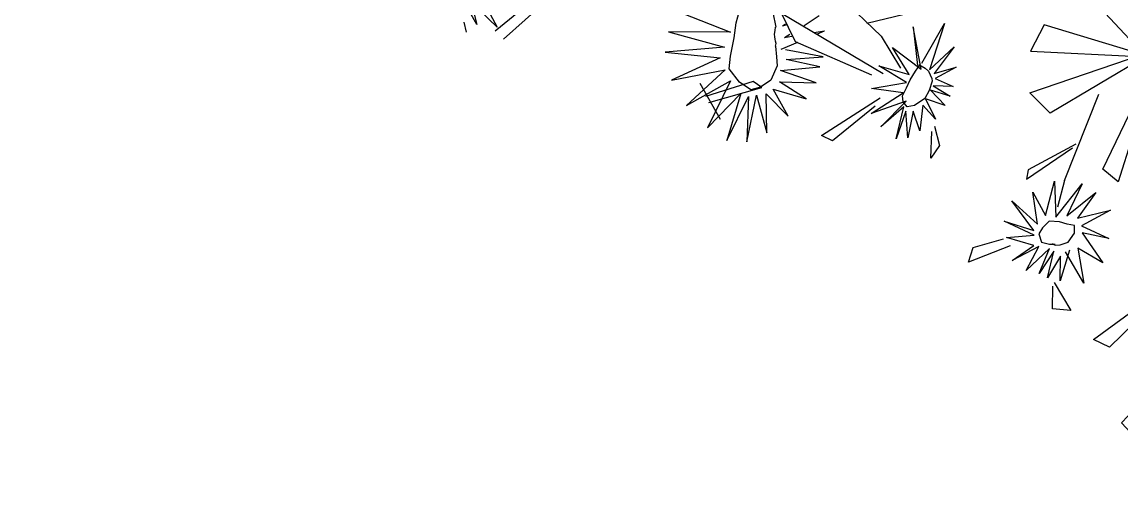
# Model space of a CAD drawing. Header units: millimetres. Extents: x -2729 to 15248, y -12439 to 5292.
# Drawn here: x 3769.2 to 3860, y -11146.8 to -11108.2 of the extents above; entities that cross this region are included whole.
import ezdxf

# ---------------------------------------------------------------- set-up
doc = ezdxf.new("R2010")
doc.units = ezdxf.units.MM
doc.layers.add('CAM', color=155, linetype='Continuous', lineweight=15)

# ---------------------------------------------------------------- blocks, each defined once
blk = doc.blocks.new('styrtys')
at = {"color": 86, "linetype": 'Continuous'}
for p, q in [((7.793, -5.923), (9.053, -4.884)), ((10.312, -5.114), (8.279, -5.954)), ((9.053, -4.884), (10.312, -5.114)), ((2.389, -14.57), (-1.523, -9.606)), ((2.876, -13.058), (4.598, -10.482)), ((4.592, -21.303), (5.607, -11.591)), ((12.381, -14.081), (7.537, -10.978)), ((8.336, -11.079), (12.401, -13.07)), ((6.119, -12.384), (6.268, -19.263)), ((2.876, -13.058), (-4.87, -35.285)), ((12.401, -13.07), (12.381, -14.081)), ((6.268, -19.263), (4.592, -21.303)), ((12.686, -25.009), (14.676, -22.24)), ((11.107, -39.847), (15.846, -42.14)), ((16.168, -41.24), (11.762, -39.337)), ((16.894, -44.253), (16.239, -44.763))]:
    blk.add_line(p, q, dxfattribs=at)
at = {"color": 50, "linetype": 'Continuous'}
for p, q in [((2.603, -6.349), (4.189, -7.527)), ((3.852, -7.786), (2.603, -6.349)), ((4.16, -5.906), (4.806, -7.429)), ((4.189, -7.527), (4.16, -5.906)), ((4.806, -7.429), (4.997, -5.801)), ((4.997, -5.801), (5.224, -7.477)), ((5.224, -7.477), (5.861, -5.845)), ((5.861, -5.845), (6.034, -7.556)), ((6.034, -7.556), (7.221, -6.102)), ((7.221, -6.102), (6.617, -7.531)), ((1.168, -7.207), (3.852, -7.786)), ((3.735, -8.269), (1.168, -7.207)), ((6.617, -7.531), (8.636, -6.87)), ((8.636, -6.87), (7.397, -8.065)), ((3.875, -8.298), (4.291, -7.792)), ((4.291, -7.792), (4.501, -7.675)), ((4.501, -7.675), (5.296, -7.563)), ((5.296, -7.563), (6.055, -7.615)), ((6.055, -7.615), (6.917, -8.153)), ((6.917, -8.153), (7.281, -8.659)), ((7.397, -8.065), (9.58, -7.523)), ((9.58, -7.523), (7.643, -8.611)), ((-0.256, -8.74), (3.735, -8.269)), ((3.497, -9.074), (-0.256, -8.74)), ((3.97, -8.896), (1.086, -10.975)), ((3.327, -11.81), (3.97, -8.896)), ((3.727, -9.006), (3.748, -8.651)), ((3.822, -9.18), (3.727, -9.006)), ((3.748, -8.651), (3.875, -8.298)), ((6.88, -8.932), (9.03, -11.105)), ((9.702, -9.934), (6.88, -8.932)), ((7.281, -8.659), (7.05, -9.131)), ((10.061, -8.373), (7.405, -8.902)), ((7.405, -8.902), (9.702, -9.934)), ((7.643, -8.611), (10.061, -8.373)), ((1.086, -10.975), (3.832, -9.31)), ((4.781, -9.62), (3.327, -11.81)), ((4.308, -9.273), (3.647, -9.133)), ((5.144, -9.37), (4.308, -9.273)), ((5.177, -12.201), (4.781, -9.62)), ((5.866, -9.364), (5.144, -9.37)), ((5.473, -9.536), (5.177, -12.201)), ((7.147, -11.957), (5.473, -9.536)), ((6.623, -9.386), (5.866, -9.364)), ((6.375, -9.435), (7.147, -11.957)), ((9.03, -11.105), (6.375, -9.435)), ((7.05, -9.131), (6.623, -9.386)), ((8.632, -16.309), (8.937, -19.397)), ((9.815, -19.097), (8.632, -16.309)), ((6.431, -16.685), (7.217, -19.735)), ((7.912, -19.353), (6.431, -16.685)), ((7.29, -16.577), (7.912, -19.353)), ((8.937, -19.397), (7.29, -16.577)), ((10.163, -16.504), (9.815, -19.097)), ((10.589, -19.309), (10.163, -16.504)), ((12.099, -17.241), (10.589, -19.309)), ((11.188, -19.659), (12.099, -17.241)), ((4.928, -18.183), (4.438, -17.481)), ((4.94, -17.932), (4.438, -17.481)), ((4.723, -19.184), (3.476, -18.388)), ((14.089, -18.26), (11.188, -19.659)), ((11.614, -20.335), (14.089, -18.26)), ((5.904, -19.938), (6.354, -20.225)), ((5.999, -19.716), (6.354, -20.225)), ((6.232, -19.094), (7.343, -20.093)), ((15.445, -19.451), (11.614, -20.335)), ((11.986, -20.893), (15.445, -19.451)), ((5.295, -20.627), (5.529, -20.78)), ((5.299, -20.511), (5.529, -20.78)), ((10.846, -20.199), (10.692, -21.057)), ((13.794, -23.655), (10.846, -20.199)), ((10.692, -21.057), (13.467, -24.117)), ((16.048, -20.987), (11.986, -20.893)), ((12.017, -21.573), (16.048, -20.987)), ((15.755, -22.879), (12.017, -21.573)), ((10.789, -23.578), (14.795, -25.232)), ((13.433, -27.221), (10.789, -23.578)), ((11.442, -22.791), (15.755, -22.879)), ((14.795, -25.232), (11.442, -22.791)), ((7.782, -24.48), (9.89, -29.133)), ((8.08, -29.737), (7.782, -24.48)), ((9.116, -24.39), (11.546, -28.663)), ((9.89, -29.133), (9.116, -24.39)), ((10.058, -24.358), (13.433, -27.221)), ((11.546, -28.663), (10.058, -24.358)), ((13.128, -45.227), (15.481, -42.133)), ((15.481, -42.133), (14.504, -44.947)), ((15.962, -43.743), (14.179, -46.25)), ((14.504, -44.947), (15.962, -43.743))]:
    blk.add_line(p, q, dxfattribs=at)
for points in [[(7.267, -20.608), (8.044, -20.164), (8.698, -19.811), (9.996, -19.791), (10.881, -20.307), (11.402, -20.953), (11.227, -22.055), (10.578, -23.316), (9.581, -23.656), (8.065, -23.995), (6.876, -24.37), (5.368, -24.608), (4.515, -23.242), (4.839, -21.986), (5.837, -21.243)], [(7.267, -20.608), (7.049, -20.67), (6.902, -20.792), (6.751, -20.876), (6.606, -21.001), (6.404, -21.101), (6.128, -21.185), (5.842, -21.264), (5.837, -21.243)]]:
    blk.add_lwpolyline(points, dxfattribs=at)
blk = doc.blocks.new('aerysty')
at = {"color": 86, "linetype": 'Continuous'}
for p, q in [((-55.081, -35.325, 0.09), (-65.709, -37.141, 0.09)), ((-65.709, -37.141, 0.09), (-66.062, -35.552, 0.09)), ((-53.471, -39.871, 0.09), (-61.058, -41.424, 0.09)), ((-61.274, -42.866, 0.09), (-53.36, -40.025, 0.09)), ((-61.058, -41.424, 0.09), (-61.274, -42.866, 0.09)), ((-60.329, -45.753, 0.09), (-61.054, -47.113, 0.09)), ((-59.177, -48.203, 0.09), (-60.329, -45.753, 0.09)), ((-61.054, -47.113, 0.09), (-59.488, -48.132, 0.09)), ((-49.317, -48.456, 0.09), (-49.148, -50.073, 0.09)), ((-39.069, -51.463, 0.09), (-49.317, -48.456, 0.09)), ((-49.148, -50.073, 0.09), (-39.394, -51.502, 0.09)), ((-51.696, -52.185, 0.09), (-53.863, -51.443, 0.09)), ((-51.696, -52.185, 0.09), (-44.19, -53.803, 0.09)), ((-38.839, -52.03, 0.09), (-47.727, -56.263, 0.09)), ((-58.682, -52.89, 0.09), (-61.7, -54.998, 0.09)), ((-53.358, -54.853, 0.09), (-49.074, -53.136, 0.09)), ((-48.685, -53.079, 0.09), (-52.624, -55.163, 0.09)), ((-47.274, -58.591, 0.09), (-39.48, -52.65, 0.09)), ((-44.384, -60.471, 0.09), (-39.774, -52.808, 0.09)), ((-39.48, -52.65, 0.09), (-41.946, -60.744, 0.09)), ((-37.555, -60.417, 0.09), (-39.281, -53.096, 0.09)), ((-60.492, -55.352, 0.09), (-58.511, -53.678, 0.09)), ((-61.7, -54.998, 0.09), (-60.492, -55.352, 0.09)), ((-52.624, -55.163, 0.09), (-53.358, -54.853, 0.09)), ((-47.727, -56.263, 0.09), (-47.274, -58.591, 0.09)), ((-41.946, -60.744, 0.09), (-44.384, -60.471, 0.09))]:
    blk.add_line(p, q, dxfattribs=at)
at = {"color": 221, "linetype": 'Continuous'}
for p, q in [((-57.84, -46.13, 0.09), (-56.537, -48.826, 0.09)), ((-55.715, -48.152, 0.09), (-57.84, -46.13, 0.09)), ((-55.583, -45.765, 0.09), (-55.715, -48.152, 0.09)), ((-54.481, -48.558, 0.09), (-55.583, -45.765, 0.09)), ((-53.625, -46.482, 0.09), (-54.481, -48.558, 0.09)), ((-54.014, -48.929, 0.09), (-53.625, -46.482, 0.09)), ((-58.766, -47.859, 0.09), (-57.083, -48.977, 0.09)), ((-56.245, -48.641, 0.09), (-58.766, -47.859, 0.09)), ((-51.619, -47.671, 0.09), (-54.014, -48.929, 0.09)), ((-53.671, -49.555, 0.09), (-51.619, -47.671, 0.09)), ((-59.157, -48.88, 0.09), (-57.051, -49.668, 0.09)), ((-57.083, -48.977, 0.09), (-59.157, -48.88, 0.09)), ((-59.229, -49.646, 0.09), (-57.062, -50.089, 0.09)), ((-57.051, -49.668, 0.09), (-59.229, -49.646, 0.09)), ((-54.01, -50.396, 0.09), (-51.085, -49.49, 0.09)), ((-51.085, -49.49, 0.09), (-53.671, -49.555, 0.09)), ((-57.062, -50.089, 0.09), (-59.63, -50.669, 0.09)), ((-59.63, -50.669, 0.09), (-57.404, -50.903, 0.09)), ((-54.611, -51.108, 0.09), (-51.123, -50.823, 0.09)), ((-51.123, -50.823, 0.09), (-54.01, -50.396, 0.09)), ((-57.404, -50.903, 0.09), (-59.587, -52.077, 0.09)), ((-59.587, -52.077, 0.09), (-57.558, -51.309, 0.09)), ((-57.558, -51.309, 0.09), (-58.282, -53.538, 0.09)), ((-52.192, -52.835, 0.09), (-54.611, -51.108, 0.09)), ((-58.282, -53.538, 0.09), (-56.846, -51.756, 0.09)), ((-56.846, -51.756, 0.09), (-57.261, -54.436, 0.09)), ((-57.261, -54.436, 0.09), (-56.544, -51.977, 0.09)), ((-56.544, -51.977, 0.09), (-55.523, -54.858, 0.09)), ((-55.917, -52.024, 0.09), (-53.953, -53.813, 0.09)), ((-55.523, -54.858, 0.09), (-55.917, -52.024, 0.09)), ((-54.965, -51.895, 0.09), (-52.192, -52.835, 0.09)), ((-53.953, -53.813, 0.09), (-54.965, -51.895, 0.09))]:
    blk.add_line(p, q, dxfattribs=at)
at = {"color": 50, "linetype": 'Continuous'}
for p, q in [((-56.753, -50.269, 0.09), (-56.498, -49.896, 0.09)), ((-56.589, -50.134, 0.09), (-56.555, -49.86, 0.09)), ((-56.555, -49.86, 0.09), (-56.298, -49.514, 0.09)), ((-56.298, -49.514, 0.09), (-55.761, -49.106, 0.09)), ((-55.761, -49.106, 0.09), (-54.845, -49.075, 0.09)), ((-54.845, -49.075, 0.09), (-54.326, -49.429, 0.09)), ((-54.326, -49.429, 0.09), (-54.555, -49.99, 0.09)), ((-56.986, -50.925, 0.09), (-56.753, -50.269, 0.09)), ((-54.746, -50.629, 0.09), (-55.192, -51.37, 0.09)), ((-54.555, -49.99, 0.09), (-54.746, -50.629, 0.09)), ((-56.549, -51.489, 0.09), (-56.986, -50.925, 0.09)), ((-55.956, -51.524, 0.09), (-56.549, -51.489, 0.09)), ((-55.192, -51.37, 0.09), (-55.956, -51.524, 0.09))]:
    blk.add_line(p, q, dxfattribs=at)

msp = doc.modelspace()

# ---------------------------------------------------------------- linework, layer by layer
at = {"layer": 'CAM', "linetype": 'Continuous'}
msp.add_arc((6788.281, -5229.143), 6763.143, 240.8592804, 246.0036081, dxfattribs=at)

# ---------------------------------------------------------------- block references
at = {"rotation": 245.2375056738179}
msp.add_blockref('styrtys', (3853.15, -11112.273, 0.448), dxfattribs=at)
at = {"xscale": -1, "rotation": 236.1532349929076}
msp.add_blockref('aerysty', (3927.362, -11107.479, 0.246), dxfattribs=at)

doc.saveas('drawing.dxf')
